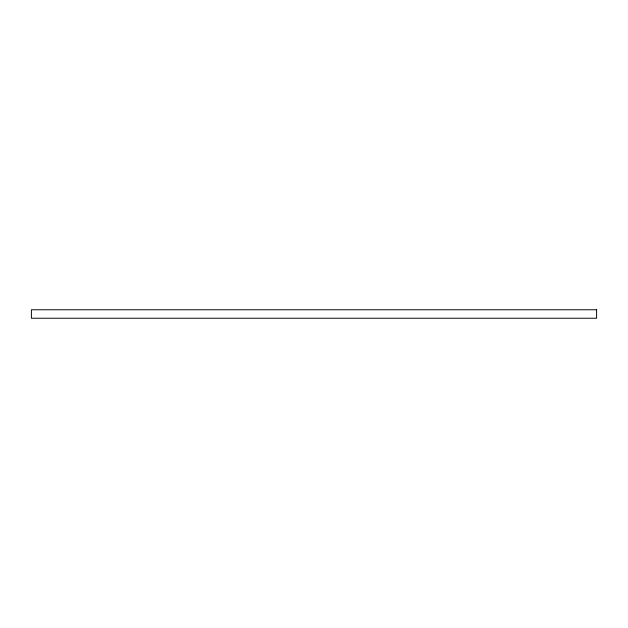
<?xml version="1.0" encoding="UTF-8"?>
<svg xmlns="http://www.w3.org/2000/svg" width="628" height="628" viewBox="0 0 628 628"><rect width="100%" height="100%" fill="white"/><g stroke="black" fill="none" stroke-linecap="round" stroke-linejoin="round"><path stroke-width="0.94" d="M596.6 309.761L31.4 309.761L31.4 318.239L596.6 318.239L596.6 309.761"/></g></svg>
